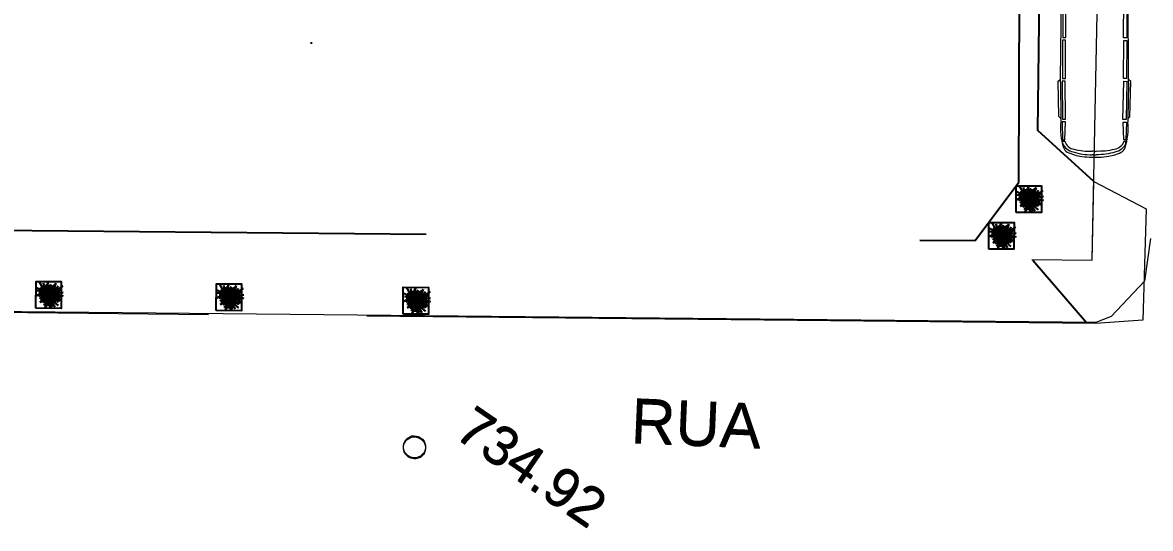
# Model space of a CAD drawing. Header units: metres. Extents: x 322294 to 7190115, y 7390841 to 10157759.
# Drawn here: x 323160.5 to 323211.6, y 7393247.5 to 7393270.5 of the extents above; entities that cross this region are included whole.
import ezdxf
from ezdxf.enums import TextEntityAlignment as Align

# ---------------------------------------------------------------- set-up
doc = ezdxf.new("R2010")
doc.units = ezdxf.units.M
doc.layers.get('0').update_dxf_attribs({"lineweight": 18})
for name, color, linetype, lineweight in [('100_SIST_VIARIO_MEIO_FIO', 1, 'Continuous', 18), ('160_P_SIMP_ASF_TOP', 7, 'Continuous', 18), ('206_MURO_E_MURO_ARRIMO', 7, 'Continuous', 18), ('608_PTO_COTADO_INTERVIA', 1, 'Continuous', 18), ('linagrossa', 7, 'Continuous', 25)]:
    doc.layers.add(name, color=color, linetype=linetype, lineweight=lineweight)
doc.layers.add('VEGET', color=64, linetype='Continuous')
doc.styles.add('Style-Arial', font='arial.ttf', dxfattribs={"height": 1.75})

# ---------------------------------------------------------------- blocks, each defined once
blk = doc.blocks.new('SP10')
at = {"color": 0, "linetype": 'Continuous'}
blk.add_lwpolyline([(-0.028, -0.515), (-0.138, -0.495), (-0.238, -0.465), (-0.308, -0.425), (-0.348, -0.395), (-0.418, -0.315), (-0.468, -0.245), (-0.508, -0.155), (-0.518, -0.095), (-0.518, 0.025), (-0.508, 0.105), (-0.478, 0.195), (-0.438, 0.265), (-0.398, 0.325), (-0.318, 0.385), (-0.228, 0.435), (-0.148, 0.475), (-0.098, 0.475), (-0.028, 0.475), (0.082, 0.475), (0.192, 0.435), (0.272, 0.395), (0.352, 0.315), (0.412, 0.225), (0.462, 0.105), (0.482, 0.025), (0.482, -0.035), (0.472, -0.085), (0.442, -0.215), (0.382, -0.305), (0.312, -0.385), (0.232, -0.445), (0.102, -0.495), (0.022, -0.515)], close=True, dxfattribs=at)
blk = doc.blocks.new('terrestres_17')
at = {"color": 2}
for p, q in [((-1824, 139), (-2156, 127)), ((-2156, 127), (-2156, 103)), ((-1816, 159), (-1824, 139)), ((-1694, 143), (-1824, 139)), ((-1484, 165), (-1816, 159)), ((-1694, 143), (-1461, 146)), ((-1461, 146), (-1484, 165)), ((-1461, 146), (-1326, 147)), ((-313, 155), (-1326, 147)), ((-295, 176), (-313, 155)), ((-285, 155), (-313, 155)), ((36, 168), (-295, 176)), ((-285, 155), (56, 151)), ((56, 151), (36, 168)), ((56, 151), (84, 150)), ((-2266, -164), (-2266, 36)), ((-2266, -164), (-2266, -364)), ((-2156, -454), (-2156, -431)), ((-1824, -467), (-2156, -454)), ((-1694, -471), (-1824, -467)), ((-1816, -486), (-1824, -467)), ((-1484, -492), (-1816, -486)), ((-1694, -471), (-1461, -473)), ((-1461, -473), (-1484, -492)), ((-1461, -473), (-1326, -474)), ((-313, -482), (-1326, -474)), ((-285, -483), (-313, -482)), ((-295, -504), (-313, -482)), ((36, -496), (-295, -504)), ((-285, -483), (56, -478)), ((56, -478), (36, -496)), ((56, -478), (84, -478))]:
    blk.add_line(p, q, dxfattribs=at)
for points in [[(-2156, 127, 0.341663), (-2246, 27, 0.034688), (-2259, -163, -0.003915)], [(284, 132), (268, 132), (268, 112, -0.297448), (342, 25, -0.074649), (360, -145, -0.992585)], [(284, 132, -0.287049), (366, 31, -0.090034), (392, -144, -1.028789)], [(-2156, 103, 0.348631), (-2229, 16, 0.053738), (-2239, -163, -0.027372)], [(-2259, -164, -0.000026), (-2259, -163, 0.003683)], [(-2259, -164, -0.000026), (-2259, -163, 0.003683)], [(-2156, -454, -0.341663), (-2246, -354, -0.034688), (-2259, -164, 0.003915)], [(-2259, -164, 0.000026), (-2259, -164, -0.003683)], [(-2259, -164, 0.000026), (-2259, -164, -0.003683)], [(-2156, -431, -0.348631), (-2229, -343, -0.053738), (-2239, -164, 0.027372)], [(284, -459), (268, -459), (268, -439, 0.297448), (342, -352, 0.074649), (360, -183, 0.992585)], [(284, -459, 0.287049), (366, -359, 0.090034), (392, -183, 1.028789)], [(361, -164, 0.006599), (360, -145, 0.928253)], [(361, -164, -0.006599), (360, -183, -0.928253)], [(393, -164, 0.007789), (392, -144, 0.966191)], [(393, -164, -0.007789), (392, -183, -0.966191)]]:
    blk.add_lwpolyline(points, format="xyb", dxfattribs=at)
blk.add_lwpolyline([(-2124, 124), (-1839, 130), (-1841, 104), (-2123, 102), (-2124, 124)], dxfattribs=at)
for points in [[(-1461, 107), (-1818, 104), (-1818, 133), (-1461, 136)], [(-1083, 108), (-1440, 108), (-1440, 137), (-1083, 137)], [(-701, 107), (-1058, 107), (-1058, 136), (-701, 136)], [(-320, 108), (-677, 108), (-677, 137), (-320, 137)], [(62, 104), (-295, 110), (-295, 140), (62, 134)], [(253, 112), (86, 107), (87, 136), (253, 133)], [(-2033, -430), (-2123, -429), (-2124, -452), (-2030, -454)], [(-1841, -432), (-2015, -431), (-2016, -453), (-1839, -457)], [(-1461, -434), (-1818, -431), (-1818, -460), (-1461, -464)], [(-1083, -435), (-1440, -435), (-1440, -464), (-1083, -464)], [(-701, -434), (-1058, -434), (-1058, -463), (-701, -463)], [(-320, -435), (-677, -435), (-677, -464), (-320, -464)], [(62, -432), (-295, -438), (-295, -467), (62, -461)], [(253, -440), (86, -434), (87, -463), (253, -460)]]:
    blk.add_lwpolyline(points, close=True, dxfattribs=at)
for centre, radius, start, end in [((-2174, 36), 92.1, 78.5226, 180), ((142, -465), 618, 72.538, 95.3191), ((305, 58), 70, 25.8412, 71.757), ((-15, -97), 426, 6.5086, 25.8412), ((-356, -155), 772, 0.7976, 7.9052), ((-356, -172), 772, 352.0948, 359.2024), ((-722, -147), 1138, 359.1701, 0.1466), ((-722, -180), 1138, 359.8534, 0.8299), ((-15, -230), 426, 334.1588, 353.4914), ((-2174, -364), 92.1, 180, 281.4774), ((305, -385), 70, 288.243, 334.1588), ((142, 138), 618, 264.6809, 287.462)]:
    blk.add_arc(centre, radius, start, end, dxfattribs=at)
blk = doc.blocks.new('*U52')
at = {"color": 7, "xscale": 0.004847731468392426, "yscale": 0.004847731468392426, "zscale": 0.004847731468392426}
blk.add_blockref('terrestres_17', (4.486, 0.793), dxfattribs=at)
blk = doc.blocks.new('*U53')
at = {"layer": '100_SIST_VIARIO_MEIO_FIO', "color": 0, "linetype": 'ByBlock', "lineweight": -2, "transparency": 16777216}
blk.add_blockref('*U52', (54, 0), dxfattribs=at)
blk = doc.blocks.new('A$C21090EC6')
for p, q in [((6.75, 6), (0, 8.25)), ((0, 8.25), (4.87, 6.75)), ((6.75, 6), (1.87, 12.75)), ((1.87, 12.75), (5.62, 7.12)), ((6.75, 6), (1.87, 9.75)), ((1.87, 9.75), (6.37, 6.37)), ((6.75, 6), (3.37, 7.87)), ((3.37, 7.87), (4.87, 6.75)), ((6.75, 6), (4.12, 11.25)), ((4.12, 11.25), (5.57, 7.63)), ((6.75, 6), (5.25, 10.5)), ((5.25, 10.5), (6.64, 7.02)), ((6.75, 6), (6, 13.12)), ((6, 13.12), (6.75, 7.5)), ((6.75, 6), (8.25, 13.12)), ((6.75, 7.5), (8.25, 13.12)), ((6.75, 6), (11.62, 12)), ((6.75, 6), (8.62, 11.25)), ((6.75, 6), (12.37, 9.75)), ((6.75, 6), (12.75, 7.87)), ((12.37, 9.75), (7.5, 6.75)), ((12.75, 7.87), (7.5, 6.37)), ((11.62, 12), (7.58, 7.33)), ((8.62, 11.25), (7.58, 7.33)), ((6.75, 6), (0.37, 2.25)), ((0.37, 2.25), (5.49, 4.81)), ((6.75, 6), (1.12, 4.87)), ((1.12, 4.87), (5.93, 5.52)), ((6.75, 6), (2.25, 6.37)), ((2.25, 6.37), (5.62, 6.37)), ((6.75, 6), (4.12, 0.37)), ((6.75, 6), (4.12, 2.62)), ((4.12, 2.62), (5.93, 5.52)), ((6.37, 4.87), (4.12, 0.37)), ((4.12, 0.37), (4.12, 0.37)), ((6.75, 6), (6, 0.75)), ((6, 0.75), (6.37, 4.87)), ((6.75, 6), (13.12, 6.75)), ((6.75, 6), (9.37, 0)), ((6.75, 6), (13.12, 3.37)), ((6.75, 6), (7.12, 1.87)), ((6.75, 6), (12, 5.25)), ((6.75, 6), (9.75, 1.87)), ((6.75, 6), (11.62, 2.62)), ((7.12, 1.87), (7.12, 4.87)), ((13.12, 6.75), (7.5, 6)), ((9.75, 1.87), (7.5, 5.25)), ((9.37, 0), (7.5, 4.87)), ((12, 5.25), (7.87, 5.62)), ((13.12, 3.37), (8.25, 5.25)), ((8.25, 5.25), (11.62, 2.62))]:
    blk.add_line(p, q)

msp = doc.modelspace()

# ---------------------------------------------------------------- linework, layer by layer
at = {"layer": '100_SIST_VIARIO_MEIO_FIO'}
msp.add_line((323168.882, 7393257.233, -0.003), (323152.581, 7393257.396, -0.009), dxfattribs=at)
for points in [[(323209.007, 7393263.274), (323211.379, 7393262.027), (323211.236, 7393256.978), (323209.091, 7393256.829), (323176.063, 7393257.161)], [(323211.575, 7393260.687), (323211.308, 7393258.752), (323209.789, 7393257.149), (323209.092, 7393256.878), (323136.046, 7393257.611)]]:
    msp.add_lwpolyline(points, dxfattribs=at)
at = {"layer": '206_MURO_E_MURO_ARRIMO'}
for p, q in [((323208.937, 7393259.747), (323209.251, 7393275.805)), ((323208.937, 7393259.698), (323209.007, 7393263.274)), ((323206.203, 7393259.729, 32.078), (323208.937, 7393259.698))]:
    msp.add_line(p, q, dxfattribs=at)
at = {"layer": 'linagrossa'}
for p, q in [((323205.606, 7393263.234), (323205.963, 7393341.663)), ((323206.473, 7393265.573), (323207.223, 7393330.882)), ((323173.573, 7393269.541), (323173.508, 7393269.54)), ((323209.007, 7393263.274), (323206.473, 7393265.573)), ((323203.634, 7393260.595, 735), (323205.606, 7393263.234)), ((323129.101, 7393261.342), (323178.739, 7393260.883)), ((323201.115, 7393260.607, 735), (323203.634, 7393260.595, 734.997)), ((323206.243, 7393259.7, -321.521), (323208.682, 7393256.882))]:
    msp.add_line(p, q, dxfattribs=at)
for points, elevation in [([(323205.484, 7393261.863), (323205.489, 7393263.079), (323206.635, 7393263.073), (323206.629, 7393261.858)], 43.384), ([(323204.242, 7393260.202), (323204.248, 7393261.417), (323205.393, 7393261.412), (323205.387, 7393260.197)], 506.134)]:
    msp.add_lwpolyline(points, close=True, dxfattribs=dict(at, elevation=elevation))
for points in [[(323161.056, 7393257.522), (323161.061, 7393258.737), (323162.207, 7393258.732), (323162.201, 7393257.517)], [(323169.231, 7393257.418), (323169.237, 7393258.633), (323170.382, 7393258.628), (323170.377, 7393257.412)], [(323177.702, 7393257.262), (323177.708, 7393258.477), (323178.853, 7393258.472), (323178.847, 7393257.256)]]:
    msp.add_lwpolyline(points, close=True, dxfattribs=at)

# ---------------------------------------------------------------- block references
at = {"layer": '100_SIST_VIARIO_MEIO_FIO', "rotation": 269.7387728791572}
msp.add_blockref('*U53', (323209.299, 7393324.869, -0.057), dxfattribs=at)
at = {"layer": '608_PTO_COTADO_INTERVIA', "rotation": 325.5688295630279}
for p in [(323178.243, 7393251.245, 734.92), (323178.243, 7393251.197, 734.92)]:
    msp.add_blockref('SP10', p, dxfattribs=at)
at = {"layer": 'VEGET', "xscale": 0.0689040690710979, "yscale": 0.0689040690710979, "zscale": 0.0689040690710979, "rotation": 269.7387728791572}
for p in [(323205.489, 7393263.079, 43.384), (323205.669, 7393262.793, 43.384), (323205.825, 7393262.999, 43.384), (323204.248, 7393261.417, 506.134), (323204.583, 7393261.338, 506.134), (323204.427, 7393261.132, 506.134), (323161.061, 7393258.737), (323161.397, 7393258.658), (323161.241, 7393258.452), (323169.237, 7393258.633), (323169.416, 7393258.348), (323169.572, 7393258.554), (323177.708, 7393258.477), (323177.887, 7393258.192), (323178.043, 7393258.398)]:
    msp.add_blockref('A$C21090EC6', p, dxfattribs=at)

# ---------------------------------------------------------------- texts
at = {"layer": '160_P_SIMP_ASF_TOP', "style": 'Style-Arial'}
for p in [(323187.994, 7393251.455), (323187.994, 7393251.407)]:
    msp.add_text('RUA', height=2, rotation=357.5688, dxfattribs=at).set_placement(p)
at = {"layer": '608_PTO_COTADO_INTERVIA', "style": 'Style-Arial'}
for p in [(323183.532, 7393250.314, 734.92), (323183.532, 7393250.363, 734.92)]:
    msp.add_text('734.92', height=1.75, rotation=325.5688, dxfattribs=at).set_placement(p, align=Align.MIDDLE_CENTER)

doc.saveas('drawing.dxf')
